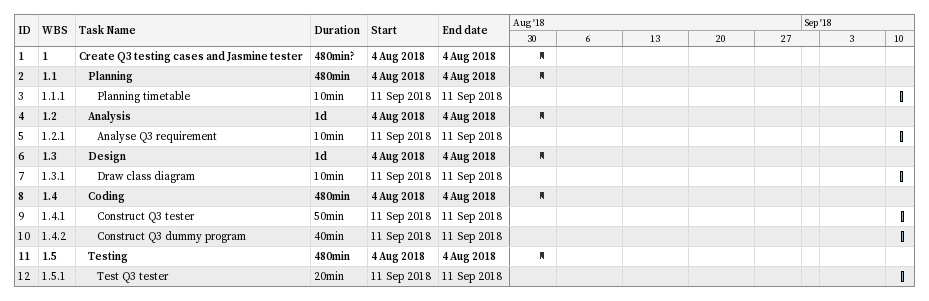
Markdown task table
| ID | WBS | Task | Duration | Start | Finish |
|---|---|---|---|---|---|
| 1 | 1 | **Create Q3 testing cases and Jasmine tester** | 480min? | 2018-08-04 | 2018-08-04 |
| 2 | 1.1 | **Planning** | 480min | 2018-08-04 | 2018-08-04 |
| 3 | 1.1.1 | Planning timetable | 10min | 2018-09-11 | 2018-09-11 |
| 4 | 1.2 | **Analysis** | 1d | 2018-08-04 | 2018-08-04 |
| 5 | 1.2.1 | Analyse Q3 requirement | 10min | 2018-09-11 | 2018-09-11 |
| 6 | 1.3 | **Design** | 1d | 2018-08-04 | 2018-08-04 |
| 7 | 1.3.1 | Draw class diagram | 10min | 2018-09-11 | 2018-09-11 |
| 8 | 1.4 | **Coding** | 480min | 2018-08-04 | 2018-08-04 |
| 9 | 1.4.1 | Construct Q3 tester | 50min | 2018-09-11 | 2018-09-11 |
| 10 | 1.4.2 | Construct Q3 dummy program | 40min | 2018-09-11 | 2018-09-11 |
| 11 | 1.5 | **Testing** | 480min | 2018-08-04 | 2018-08-04 |
| 12 | 1.5.1 | Test Q3 tester | 20min | 2018-09-11 | 2018-09-11 |
